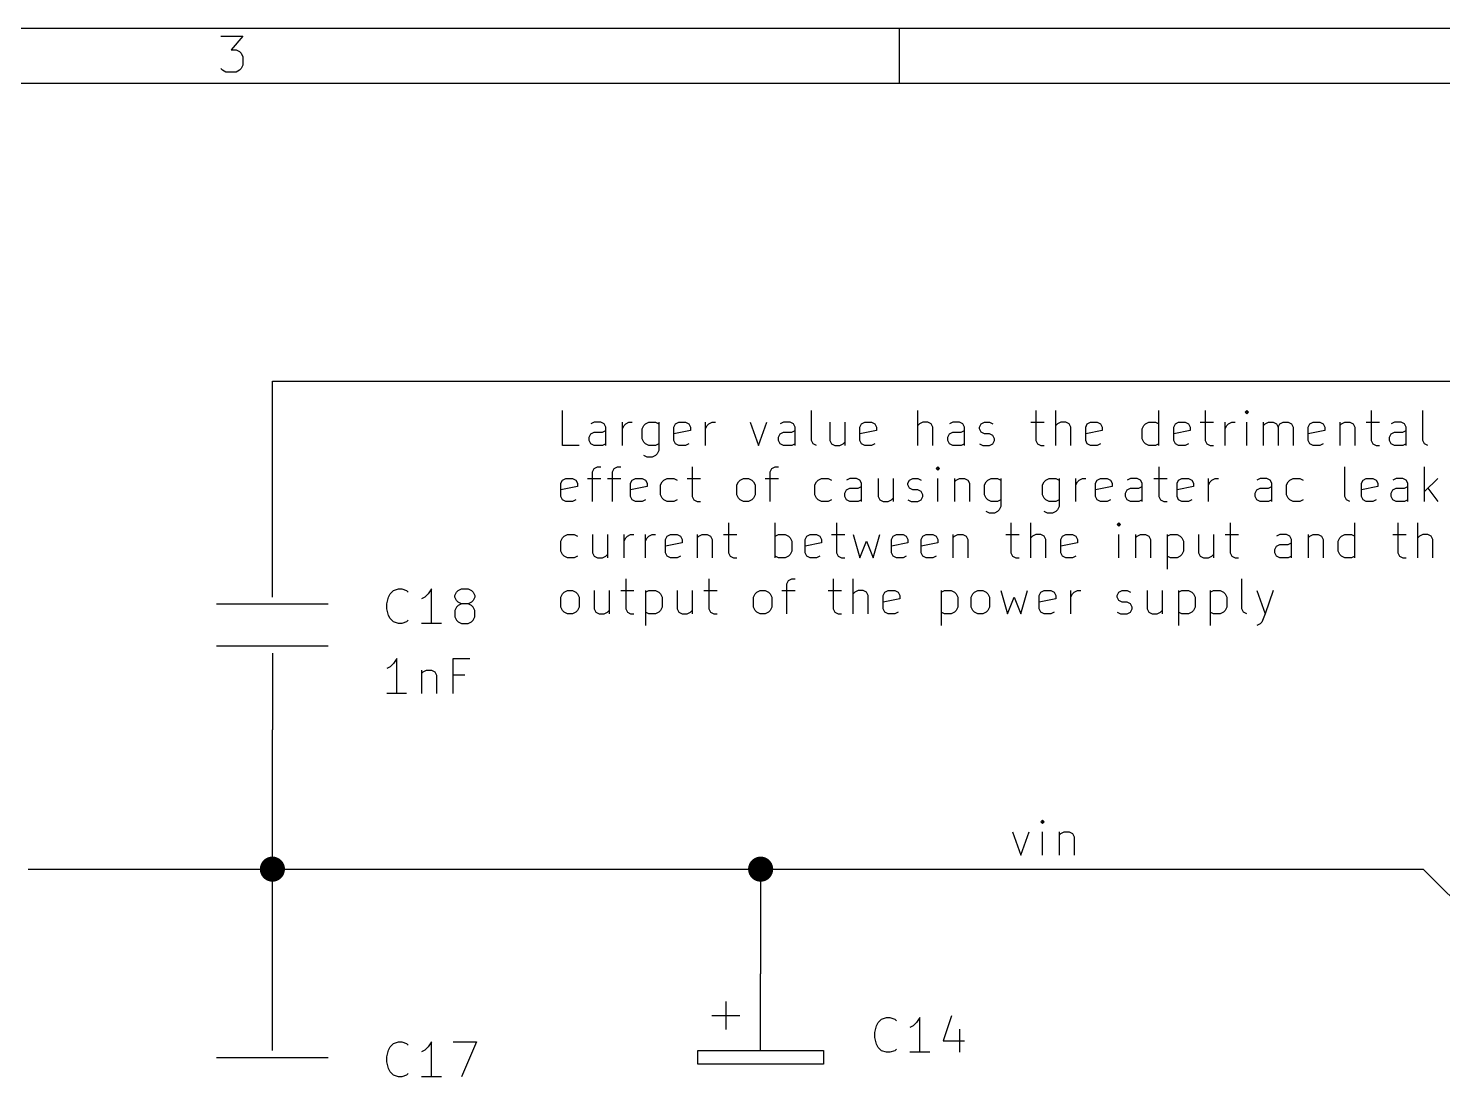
# Model space of a CAD drawing. Extents: x 0.4 to 11.3, y -7.9 to -0.4.
# Drawn here: x 5.05 to 7.078, y -1.898 to -0.394 of the extents above; entities that cross this region are included whole.
import ezdxf

# ---------------------------------------------------------------- set-up
doc = ezdxf.new("R2010")
doc.units = 0
doc.header["$MEASUREMENT"] = 0
for name, color, linetype in [('BLUE3', 171, 'CONTINUOUS'), ('CYAN2', 4, 'CONTINUOUS'), ('GRAY1', 251, 'CONTINUOUS'), ('GREEN3', 91, 'CONTINUOUS'), ('RED2', 1, 'CONTINUOUS')]:
    doc.layers.add(name, color=color, linetype=linetype)

msp = doc.modelspace()

# ---------------------------------------------------------------- linework, layer by layer
at = {"layer": 'BLUE3', "linetype": 'CONTINUOUS'}
for p, q in [((5.81601, -0.992209), (5.81601, -0.942209)), ((6.17315, -0.985067), (6.17315, -0.942209)), ((6.32553, -0.992209), (6.32553, -0.942209)), ((6.49457, -0.942209), (6.49457, -0.985067)), ((6.52314, -0.992209), (6.52314, -0.942209)), ((6.67076, -0.992209), (6.67076, -0.942209)), ((6.73743, -0.942209), (6.73743, -0.985067)), ((6.79695, -0.942209), (6.79457, -0.944591)), ((6.79457, -0.944591), (6.79695, -0.946972)), ((6.79933, -0.944591), (6.79695, -0.942209)), ((6.79695, -0.942209), (6.79695, -0.946972)), ((6.79695, -0.946972), (6.79933, -0.944591)), ((6.97552, -0.942209), (6.97552, -0.985067)), ((7.04933, -0.985067), (7.04933, -0.942209)), ((5.86125, -0.958878), (5.85649, -0.961256)), ((5.85649, -0.975543), (5.86125, -0.973161)), ((5.87078, -0.958878), (5.86125, -0.958878)), ((5.86125, -0.973161), (5.87316, -0.973161)), ((5.87554, -0.961256), (5.87078, -0.958878)), ((5.87316, -0.973161), (5.87792, -0.97078)), ((5.87792, -0.96602), (5.87554, -0.961256)), ((5.87792, -0.992209), (5.87792, -0.96602)), ((5.90172, -0.992209), (5.90172, -0.958878)), ((5.90172, -0.968402), (5.90411, -0.963638)), ((5.90411, -0.963638), (5.90649, -0.961256)), ((5.90649, -0.961256), (5.91125, -0.958878)), ((5.91125, -0.958878), (5.91601, -0.958878)), ((5.9303, -0.968402), (5.93268, -0.963638)), ((5.9303, -0.982685), (5.9303, -0.968402)), ((5.93268, -0.963638), (5.93506, -0.961256)), ((5.93506, -0.961256), (5.93982, -0.958878)), ((5.93982, -0.958878), (5.94935, -0.958878)), ((5.94935, -0.958878), (5.95411, -0.961256)), ((5.95411, -0.958878), (5.95411, -0.999354)), ((5.97554, -0.96602), (5.97791, -0.961256)), ((5.97554, -0.985067), (5.97554, -0.96602)), ((5.99934, -0.97078), (5.97554, -0.975543)), ((5.97791, -0.961256), (5.98268, -0.958878)), ((5.98268, -0.958878), (5.9922, -0.958878)), ((5.9922, -0.958878), (5.99696, -0.961256)), ((5.99696, -0.961256), (5.99934, -0.96602)), ((5.99934, -0.96602), (5.99934, -0.97078)), ((6.02077, -0.992209), (6.02077, -0.958878)), ((6.02077, -0.968402), (6.02315, -0.963638)), ((6.02315, -0.963638), (6.02554, -0.961256)), ((6.02554, -0.961256), (6.0303, -0.958878)), ((6.0303, -0.958878), (6.03506, -0.958878)), ((6.08506, -0.958878), (6.09696, -0.992209)), ((6.09696, -0.992209), (6.10887, -0.958878)), ((6.13268, -0.958878), (6.12791, -0.961256)), ((6.12791, -0.975543), (6.13268, -0.973161)), ((6.1422, -0.958878), (6.13268, -0.958878)), ((6.13268, -0.973161), (6.14458, -0.973161)), ((6.14696, -0.961256), (6.1422, -0.958878)), ((6.14458, -0.973161), (6.14934, -0.97078)), ((6.14934, -0.96602), (6.14696, -0.961256)), ((6.14934, -0.992209), (6.14934, -0.96602)), ((6.19934, -0.958878), (6.19934, -0.985067)), ((6.22077, -0.958878), (6.22077, -0.992209)), ((6.2422, -0.96602), (6.24457, -0.961256)), ((6.2422, -0.985067), (6.2422, -0.96602)), ((6.266, -0.97078), (6.2422, -0.975543)), ((6.24457, -0.961256), (6.24934, -0.958878)), ((6.24934, -0.958878), (6.25886, -0.958878)), ((6.25886, -0.958878), (6.26362, -0.961256)), ((6.26362, -0.961256), (6.266, -0.96602)), ((6.266, -0.96602), (6.266, -0.97078)), ((6.32791, -0.961256), (6.32553, -0.963638)), ((6.33267, -0.958878), (6.32791, -0.961256)), ((6.33981, -0.958878), (6.33267, -0.958878)), ((6.34457, -0.961256), (6.33981, -0.958878)), ((6.34696, -0.96602), (6.34457, -0.961256)), ((6.34696, -0.992209), (6.34696, -0.96602)), ((6.37553, -0.958878), (6.37076, -0.961256)), ((6.37076, -0.975543), (6.37553, -0.973161)), ((6.38505, -0.958878), (6.37553, -0.958878)), ((6.37553, -0.973161), (6.38743, -0.973161)), ((6.38981, -0.961256), (6.38505, -0.958878)), ((6.38743, -0.973161), (6.39219, -0.97078)), ((6.39219, -0.96602), (6.38981, -0.961256)), ((6.39219, -0.992209), (6.39219, -0.96602)), ((6.41362, -0.96602), (6.416, -0.961256)), ((6.41362, -0.968402), (6.41362, -0.96602)), ((6.416, -0.973161), (6.41362, -0.968402)), ((6.416, -0.961256), (6.42076, -0.958878)), ((6.42076, -0.975543), (6.416, -0.973161)), ((6.42076, -0.958878), (6.42791, -0.958878)), ((6.42791, -0.958878), (6.43267, -0.961256)), ((6.48743, -0.958878), (6.50648, -0.958878)), ((6.52552, -0.961256), (6.52314, -0.963638)), ((6.53029, -0.958878), (6.52552, -0.961256)), ((6.53743, -0.958878), (6.53029, -0.958878)), ((6.54219, -0.961256), (6.53743, -0.958878)), ((6.54457, -0.96602), (6.54219, -0.961256)), ((6.54457, -0.992209), (6.54457, -0.96602)), ((6.566, -0.96602), (6.56838, -0.961256)), ((6.566, -0.985067), (6.566, -0.96602)), ((6.58981, -0.97078), (6.566, -0.975543)), ((6.56838, -0.961256), (6.57314, -0.958878)), ((6.57314, -0.958878), (6.58267, -0.958878)), ((6.58267, -0.958878), (6.58743, -0.961256)), ((6.58743, -0.961256), (6.58981, -0.96602)), ((6.58981, -0.96602), (6.58981, -0.97078)), ((6.64695, -0.968402), (6.64933, -0.963638)), ((6.64695, -0.982685), (6.64695, -0.968402)), ((6.64933, -0.963638), (6.65171, -0.961256)), ((6.65171, -0.961256), (6.65648, -0.958878)), ((6.65648, -0.958878), (6.666, -0.958878)), ((6.666, -0.958878), (6.67076, -0.961256)), ((6.69219, -0.96602), (6.69457, -0.961256)), ((6.69219, -0.985067), (6.69219, -0.96602)), ((6.716, -0.97078), (6.69219, -0.975543)), ((6.69457, -0.961256), (6.69933, -0.958878)), ((6.69933, -0.958878), (6.70885, -0.958878)), ((6.70885, -0.958878), (6.71361, -0.961256)), ((6.71361, -0.961256), (6.716, -0.96602)), ((6.716, -0.96602), (6.716, -0.97078)), ((6.73028, -0.958878), (6.74933, -0.958878)), ((6.766, -0.992209), (6.766, -0.958878)), ((6.766, -0.968402), (6.76838, -0.963638)), ((6.76838, -0.963638), (6.77076, -0.961256)), ((6.77076, -0.961256), (6.77552, -0.958878)), ((6.77552, -0.958878), (6.78028, -0.958878)), ((6.79695, -0.992209), (6.79695, -0.958878)), ((6.82076, -0.992209), (6.82076, -0.958878)), ((6.82076, -0.963638), (6.82314, -0.961256)), ((6.82314, -0.961256), (6.82791, -0.958878)), ((6.82791, -0.958878), (6.83505, -0.958878)), ((6.83505, -0.958878), (6.83981, -0.961256)), ((6.83981, -0.961256), (6.84219, -0.96602)), ((6.84219, -0.96602), (6.84457, -0.961256)), ((6.84219, -0.96602), (6.84219, -0.992209)), ((6.84457, -0.961256), (6.84933, -0.958878)), ((6.84933, -0.958878), (6.85648, -0.958878)), ((6.85648, -0.958878), (6.86124, -0.961256)), ((6.86124, -0.961256), (6.86362, -0.96602)), ((6.86362, -0.96602), (6.86362, -0.992209)), ((6.88505, -0.96602), (6.88743, -0.961256)), ((6.88505, -0.985067), (6.88505, -0.96602)), ((6.90885, -0.97078), (6.88505, -0.975543)), ((6.88743, -0.961256), (6.89219, -0.958878)), ((6.89219, -0.958878), (6.90171, -0.958878)), ((6.90171, -0.958878), (6.90647, -0.961256)), ((6.90647, -0.961256), (6.90885, -0.96602)), ((6.90885, -0.96602), (6.90885, -0.97078)), ((6.93028, -0.958878), (6.93028, -0.992209)), ((6.93028, -0.963638), (6.93267, -0.961256)), ((6.93267, -0.961256), (6.93743, -0.958878)), ((6.93743, -0.958878), (6.94457, -0.958878)), ((6.94457, -0.958878), (6.94933, -0.961256)), ((6.94933, -0.961256), (6.95171, -0.96602)), ((6.95171, -0.96602), (6.95171, -0.992209)), ((6.96838, -0.958878), (6.98743, -0.958878)), ((7.00885, -0.958878), (7.00409, -0.961256)), ((7.00409, -0.975543), (7.00885, -0.973161)), ((7.01838, -0.958878), (7.00885, -0.958878)), ((7.00885, -0.973161), (7.02076, -0.973161)), ((7.02314, -0.961256), (7.01838, -0.958878)), ((7.02076, -0.973161), (7.02552, -0.97078)), ((7.02552, -0.96602), (7.02314, -0.961256)), ((7.02552, -0.992209), (7.02552, -0.96602)), ((5.83982, -0.992209), (5.81601, -0.992209)), ((5.85411, -0.980303), (5.85649, -0.975543)), ((5.85411, -0.985067), (5.85411, -0.980303)), ((5.85649, -0.989831), (5.85411, -0.985067)), ((5.86125, -0.992209), (5.85649, -0.989831)), ((5.87316, -0.992209), (5.86125, -0.992209)), ((5.87792, -0.989831), (5.87316, -0.992209)), ((5.93268, -0.987449), (5.9303, -0.982685)), ((5.93506, -0.989831), (5.93268, -0.987449)), ((5.93982, -0.992209), (5.93506, -0.989831)), ((5.94935, -0.992209), (5.93982, -0.992209)), ((5.95411, -0.989831), (5.94935, -0.992209)), ((5.97791, -0.989831), (5.97554, -0.985067)), ((5.98268, -0.992209), (5.97791, -0.989831)), ((5.9922, -0.992209), (5.98268, -0.992209)), ((5.99696, -0.989831), (5.9922, -0.992209)), ((6.12554, -0.980303), (6.12791, -0.975543)), ((6.12554, -0.985067), (6.12554, -0.980303)), ((6.12791, -0.989831), (6.12554, -0.985067)), ((6.13268, -0.992209), (6.12791, -0.989831)), ((6.14458, -0.992209), (6.13268, -0.992209)), ((6.14934, -0.989831), (6.14458, -0.992209)), ((6.17553, -0.989831), (6.17315, -0.985067)), ((6.1803, -0.992209), (6.17553, -0.989831)), ((6.19934, -0.985067), (6.20172, -0.989831)), ((6.20172, -0.989831), (6.20648, -0.992209)), ((6.20648, -0.992209), (6.21363, -0.992209)), ((6.21363, -0.992209), (6.21839, -0.989831)), ((6.21839, -0.989831), (6.22077, -0.987449)), ((6.24457, -0.989831), (6.2422, -0.985067)), ((6.24934, -0.992209), (6.24457, -0.989831)), ((6.25886, -0.992209), (6.24934, -0.992209)), ((6.26362, -0.989831), (6.25886, -0.992209)), ((6.36839, -0.980303), (6.37076, -0.975543)), ((6.36839, -0.985067), (6.36839, -0.980303)), ((6.37076, -0.989831), (6.36839, -0.985067)), ((6.37553, -0.992209), (6.37076, -0.989831)), ((6.38743, -0.992209), (6.37553, -0.992209)), ((6.39219, -0.989831), (6.38743, -0.992209)), ((6.41362, -0.989831), (6.41838, -0.992209)), ((6.41838, -0.992209), (6.42791, -0.992209)), ((6.42791, -0.975543), (6.42076, -0.975543)), ((6.43267, -0.977925), (6.42791, -0.975543)), ((6.42791, -0.992209), (6.43267, -0.989831)), ((6.43505, -0.982685), (6.43267, -0.977925)), ((6.43267, -0.989831), (6.43505, -0.985067)), ((6.43505, -0.985067), (6.43505, -0.982685)), ((6.49457, -0.985067), (6.49695, -0.989831)), ((6.49695, -0.989831), (6.50172, -0.992209)), ((6.50172, -0.992209), (6.50648, -0.992209)), ((6.56838, -0.989831), (6.566, -0.985067)), ((6.57314, -0.992209), (6.56838, -0.989831)), ((6.58267, -0.992209), (6.57314, -0.992209)), ((6.58743, -0.989831), (6.58267, -0.992209)), ((6.64933, -0.987449), (6.64695, -0.982685)), ((6.65171, -0.989831), (6.64933, -0.987449)), ((6.65648, -0.992209), (6.65171, -0.989831)), ((6.666, -0.992209), (6.65648, -0.992209)), ((6.67076, -0.989831), (6.666, -0.992209)), ((6.69457, -0.989831), (6.69219, -0.985067)), ((6.69933, -0.992209), (6.69457, -0.989831)), ((6.70885, -0.992209), (6.69933, -0.992209)), ((6.71361, -0.989831), (6.70885, -0.992209)), ((6.73743, -0.985067), (6.73981, -0.989831)), ((6.73981, -0.989831), (6.74457, -0.992209)), ((6.74457, -0.992209), (6.74933, -0.992209)), ((6.88743, -0.989831), (6.88505, -0.985067)), ((6.89219, -0.992209), (6.88743, -0.989831)), ((6.90171, -0.992209), (6.89219, -0.992209)), ((6.90647, -0.989831), (6.90171, -0.992209)), ((6.97552, -0.985067), (6.9779, -0.989831)), ((6.9779, -0.989831), (6.98267, -0.992209)), ((6.98267, -0.992209), (6.98743, -0.992209)), ((7.00171, -0.980303), (7.00409, -0.975543)), ((7.00171, -0.985067), (7.00171, -0.980303)), ((7.00409, -0.989831), (7.00171, -0.985067)), ((7.00885, -0.992209), (7.00409, -0.989831)), ((7.02076, -0.992209), (7.00885, -0.992209)), ((7.02552, -0.989831), (7.02076, -0.992209)), ((7.05171, -0.989831), (7.04933, -0.985067)), ((7.05647, -0.992209), (7.05171, -0.989831)), ((5.93744, -1.00888), (5.93268, -1.0065)), ((5.94458, -1.00888), (5.93744, -1.00888)), ((5.94935, -1.0065), (5.94458, -1.00888)), ((5.95172, -1.00411), (5.94935, -1.0065)), ((5.95411, -0.999354), (5.95172, -1.00411)), ((5.85887, -1.02985), (5.86125, -1.02509)), ((5.85887, -1.07271), (5.85887, -1.02985)), ((5.86125, -1.02509), (5.86602, -1.02271)), ((5.86602, -1.02271), (5.87078, -1.02271)), ((5.88744, -1.02985), (5.88982, -1.02509)), ((5.88744, -1.07271), (5.88744, -1.02985)), ((5.88982, -1.02509), (5.89459, -1.02271)), ((5.89459, -1.02271), (5.89935, -1.02271)), ((6.00173, -1.02271), (6.00173, -1.06557)), ((6.11363, -1.02985), (6.11601, -1.02509)), ((6.11363, -1.07271), (6.11363, -1.02985)), ((6.11601, -1.02509), (6.12078, -1.02271)), ((6.12078, -1.02271), (6.12554, -1.02271)), ((6.3541, -1.02271), (6.35172, -1.02509)), ((6.35172, -1.02509), (6.3541, -1.02747)), ((6.35648, -1.02509), (6.3541, -1.02271)), ((6.3541, -1.02271), (6.3541, -1.02747)), ((6.3541, -1.02747), (6.35648, -1.02509)), ((6.67076, -1.02271), (6.67076, -1.06557)), ((6.93743, -1.06557), (6.93743, -1.02271)), ((7.05171, -1.07271), (7.05171, -1.02271)), ((5.81363, -1.04652), (5.81601, -1.04176)), ((5.81363, -1.06557), (5.81363, -1.04652)), ((5.83744, -1.05128), (5.81363, -1.05604)), ((5.81601, -1.04176), (5.82078, -1.03938)), ((5.82078, -1.03938), (5.8303, -1.03938)), ((5.8303, -1.03938), (5.83506, -1.04176)), ((5.83506, -1.04176), (5.83744, -1.04652)), ((5.83744, -1.04652), (5.83744, -1.05128)), ((5.85173, -1.03938), (5.87078, -1.03938)), ((5.8803, -1.03938), (5.89935, -1.03938)), ((5.91363, -1.04652), (5.91601, -1.04176)), ((5.91363, -1.06557), (5.91363, -1.04652)), ((5.93744, -1.05128), (5.91363, -1.05604)), ((5.91601, -1.04176), (5.92078, -1.03938)), ((5.92078, -1.03938), (5.9303, -1.03938)), ((5.9303, -1.03938), (5.93506, -1.04176)), ((5.93506, -1.04176), (5.93744, -1.04652)), ((5.93744, -1.04652), (5.93744, -1.05128)), ((5.95649, -1.0489), (5.95887, -1.04414)), ((5.95649, -1.06319), (5.95649, -1.0489)), ((5.95887, -1.04414), (5.96125, -1.04176)), ((5.96125, -1.04176), (5.96602, -1.03938)), ((5.96602, -1.03938), (5.97554, -1.03938)), ((5.97554, -1.03938), (5.9803, -1.04176)), ((5.99459, -1.03938), (6.01363, -1.03938)), ((6.06602, -1.0489), (6.06839, -1.04414)), ((6.06602, -1.06319), (6.06602, -1.0489)), ((6.06839, -1.04414), (6.07078, -1.04176)), ((6.07078, -1.04176), (6.07554, -1.03938)), ((6.07554, -1.03938), (6.08268, -1.03938)), ((6.08268, -1.03938), (6.08744, -1.04176)), ((6.08744, -1.04176), (6.08982, -1.04414)), ((6.08982, -1.04414), (6.0922, -1.0489)), ((6.0922, -1.0489), (6.0922, -1.06319)), ((6.10649, -1.03938), (6.12554, -1.03938)), ((6.17792, -1.0489), (6.1803, -1.04414)), ((6.17792, -1.06319), (6.17792, -1.0489)), ((6.1803, -1.04414), (6.18268, -1.04176)), ((6.18268, -1.04176), (6.18744, -1.03938)), ((6.18744, -1.03938), (6.19696, -1.03938)), ((6.19696, -1.03938), (6.20172, -1.04176)), ((6.22792, -1.03938), (6.22315, -1.04176)), ((6.22315, -1.05604), (6.22792, -1.05366)), ((6.23744, -1.03938), (6.22792, -1.03938)), ((6.22792, -1.05366), (6.23982, -1.05366)), ((6.2422, -1.04176), (6.23744, -1.03938)), ((6.23982, -1.05366), (6.24458, -1.05128)), ((6.24458, -1.04652), (6.2422, -1.04176)), ((6.24458, -1.07271), (6.24458, -1.04652)), ((6.26839, -1.03938), (6.26839, -1.06557)), ((6.28982, -1.03938), (6.28982, -1.07271)), ((6.31125, -1.04652), (6.31363, -1.04176)), ((6.31125, -1.0489), (6.31125, -1.04652)), ((6.31363, -1.05366), (6.31125, -1.0489)), ((6.31363, -1.04176), (6.31839, -1.03938)), ((6.31839, -1.05604), (6.31363, -1.05366)), ((6.31839, -1.03938), (6.32553, -1.03938)), ((6.32553, -1.03938), (6.3303, -1.04176)), ((6.3541, -1.07271), (6.3541, -1.03938)), ((6.37791, -1.03938), (6.37791, -1.07271)), ((6.37791, -1.04414), (6.3803, -1.04176)), ((6.3803, -1.04176), (6.38506, -1.03938)), ((6.38506, -1.03938), (6.3922, -1.03938)), ((6.3922, -1.03938), (6.39696, -1.04176)), ((6.39696, -1.04176), (6.39934, -1.04652)), ((6.39934, -1.04652), (6.39934, -1.07271)), ((6.42077, -1.0489), (6.42315, -1.04414)), ((6.42077, -1.06319), (6.42077, -1.0489)), ((6.42315, -1.04414), (6.42553, -1.04176)), ((6.42553, -1.04176), (6.4303, -1.03938)), ((6.4303, -1.03938), (6.43982, -1.03938)), ((6.43982, -1.03938), (6.44458, -1.04176)), ((6.44458, -1.03938), (6.44458, -1.07985)), ((6.5041, -1.0489), (6.50648, -1.04414)), ((6.5041, -1.06319), (6.5041, -1.0489)), ((6.50648, -1.04414), (6.50886, -1.04176)), ((6.50886, -1.04176), (6.51363, -1.03938)), ((6.51363, -1.03938), (6.52315, -1.03938)), ((6.52315, -1.03938), (6.52791, -1.04176)), ((6.52791, -1.03938), (6.52791, -1.07985)), ((6.55172, -1.07271), (6.55172, -1.03938)), ((6.55172, -1.0489), (6.5541, -1.04414)), ((6.5541, -1.04414), (6.55648, -1.04176)), ((6.55648, -1.04176), (6.56124, -1.03938)), ((6.56124, -1.03938), (6.566, -1.03938)), ((6.58029, -1.04652), (6.58267, -1.04176)), ((6.58029, -1.06557), (6.58029, -1.04652)), ((6.6041, -1.05128), (6.58029, -1.05604)), ((6.58267, -1.04176), (6.58743, -1.03938)), ((6.58743, -1.03938), (6.59696, -1.03938)), ((6.59696, -1.03938), (6.60172, -1.04176)), ((6.60172, -1.04176), (6.6041, -1.04652)), ((6.6041, -1.04652), (6.6041, -1.05128)), ((6.63029, -1.03938), (6.62553, -1.04176)), ((6.62553, -1.05604), (6.63029, -1.05366)), ((6.63981, -1.03938), (6.63029, -1.03938)), ((6.63029, -1.05366), (6.6422, -1.05366)), ((6.64457, -1.04176), (6.63981, -1.03938)), ((6.6422, -1.05366), (6.64696, -1.05128)), ((6.64696, -1.04652), (6.64457, -1.04176)), ((6.64696, -1.07271), (6.64696, -1.04652)), ((6.66362, -1.03938), (6.68267, -1.03938)), ((6.69696, -1.04652), (6.69933, -1.04176)), ((6.69696, -1.06557), (6.69696, -1.04652)), ((6.72076, -1.05128), (6.69696, -1.05604)), ((6.69933, -1.04176), (6.7041, -1.03938)), ((6.7041, -1.03938), (6.71362, -1.03938)), ((6.71362, -1.03938), (6.71838, -1.04176)), ((6.71838, -1.04176), (6.72076, -1.04652)), ((6.72076, -1.04652), (6.72076, -1.05128)), ((6.74219, -1.07271), (6.74219, -1.03938)), ((6.74219, -1.0489), (6.74457, -1.04414)), ((6.74457, -1.04414), (6.74696, -1.04176)), ((6.74696, -1.04176), (6.75172, -1.03938)), ((6.75172, -1.03938), (6.75648, -1.03938)), ((6.816, -1.03938), (6.81124, -1.04176)), ((6.81124, -1.05604), (6.816, -1.05366)), ((6.82553, -1.03938), (6.816, -1.03938)), ((6.816, -1.05366), (6.82791, -1.05366)), ((6.83029, -1.04176), (6.82553, -1.03938)), ((6.82791, -1.05366), (6.83267, -1.05128)), ((6.83267, -1.04652), (6.83029, -1.04176)), ((6.83267, -1.07271), (6.83267, -1.04652)), ((6.8541, -1.0489), (6.85648, -1.04414)), ((6.8541, -1.06319), (6.8541, -1.0489)), ((6.85648, -1.04414), (6.85886, -1.04176)), ((6.85886, -1.04176), (6.86362, -1.03938)), ((6.86362, -1.03938), (6.87315, -1.03938)), ((6.87315, -1.03938), (6.87791, -1.04176)), ((6.96124, -1.04652), (6.96362, -1.04176)), ((6.96124, -1.06557), (6.96124, -1.04652)), ((6.98505, -1.05128), (6.96124, -1.05604)), ((6.96362, -1.04176), (6.96838, -1.03938)), ((6.96838, -1.03938), (6.97791, -1.03938)), ((6.97791, -1.03938), (6.98267, -1.04176)), ((6.98267, -1.04176), (6.98505, -1.04652)), ((6.98505, -1.04652), (6.98505, -1.05128)), ((7.01124, -1.03938), (7.00648, -1.04176)), ((7.00648, -1.05604), (7.01124, -1.05366)), ((7.02076, -1.03938), (7.01124, -1.03938)), ((7.01124, -1.05366), (7.02315, -1.05366)), ((7.02552, -1.04176), (7.02076, -1.03938)), ((7.02315, -1.05366), (7.02791, -1.05128)), ((7.02791, -1.04652), (7.02552, -1.04176)), ((7.02791, -1.07271), (7.02791, -1.04652)), ((7.07076, -1.03938), (7.05171, -1.05843)), ((7.05648, -1.05366), (7.07076, -1.07271)), ((5.81601, -1.07033), (5.81363, -1.06557)), ((5.82078, -1.07271), (5.81601, -1.07033)), ((5.8303, -1.07271), (5.82078, -1.07271)), ((5.83506, -1.07033), (5.8303, -1.07271)), ((5.91601, -1.07033), (5.91363, -1.06557)), ((5.92078, -1.07271), (5.91601, -1.07033)), ((5.9303, -1.07271), (5.92078, -1.07271)), ((5.93506, -1.07033), (5.9303, -1.07271)), ((5.95887, -1.06795), (5.95649, -1.06319)), ((5.96125, -1.07033), (5.95887, -1.06795)), ((5.96602, -1.07271), (5.96125, -1.07033)), ((5.97554, -1.07271), (5.96602, -1.07271)), ((5.9803, -1.07033), (5.97554, -1.07271)), ((6.00173, -1.06557), (6.00411, -1.07033)), ((6.00411, -1.07033), (6.00887, -1.07271)), ((6.00887, -1.07271), (6.01363, -1.07271)), ((6.06839, -1.06795), (6.06602, -1.06319)), ((6.07078, -1.07033), (6.06839, -1.06795)), ((6.07554, -1.07271), (6.07078, -1.07033)), ((6.08268, -1.07271), (6.07554, -1.07271)), ((6.08744, -1.07033), (6.08268, -1.07271)), ((6.08982, -1.06795), (6.08744, -1.07033)), ((6.0922, -1.06319), (6.08982, -1.06795)), ((6.1803, -1.06795), (6.17792, -1.06319)), ((6.18268, -1.07033), (6.1803, -1.06795)), ((6.18744, -1.07271), (6.18268, -1.07033)), ((6.19696, -1.07271), (6.18744, -1.07271)), ((6.20172, -1.07033), (6.19696, -1.07271)), ((6.22078, -1.0608), (6.22315, -1.05604)), ((6.22078, -1.06557), (6.22078, -1.0608)), ((6.22315, -1.07033), (6.22078, -1.06557)), ((6.22792, -1.07271), (6.22315, -1.07033)), ((6.23982, -1.07271), (6.22792, -1.07271)), ((6.24458, -1.07033), (6.23982, -1.07271)), ((6.26839, -1.06557), (6.27077, -1.07033)), ((6.27077, -1.07033), (6.27554, -1.07271)), ((6.27554, -1.07271), (6.28268, -1.07271)), ((6.28268, -1.07271), (6.28744, -1.07033)), ((6.28744, -1.07033), (6.28982, -1.06795)), ((6.31125, -1.07033), (6.31601, -1.07271)), ((6.31601, -1.07271), (6.32553, -1.07271)), ((6.32553, -1.05604), (6.31839, -1.05604)), ((6.3303, -1.05843), (6.32553, -1.05604)), ((6.32553, -1.07271), (6.3303, -1.07033)), ((6.33267, -1.06319), (6.3303, -1.05843)), ((6.3303, -1.07033), (6.33267, -1.06557)), ((6.33267, -1.06557), (6.33267, -1.06319)), ((6.42315, -1.06795), (6.42077, -1.06319)), ((6.42553, -1.07033), (6.42315, -1.06795)), ((6.4303, -1.07271), (6.42553, -1.07033)), ((6.43982, -1.07271), (6.4303, -1.07271)), ((6.44458, -1.07033), (6.43982, -1.07271)), ((6.50648, -1.06795), (6.5041, -1.06319)), ((6.50886, -1.07033), (6.50648, -1.06795)), ((6.51363, -1.07271), (6.50886, -1.07033)), ((6.52315, -1.07271), (6.51363, -1.07271)), ((6.52791, -1.07033), (6.52315, -1.07271)), ((6.58267, -1.07033), (6.58029, -1.06557)), ((6.58743, -1.07271), (6.58267, -1.07033)), ((6.59696, -1.07271), (6.58743, -1.07271)), ((6.60172, -1.07033), (6.59696, -1.07271)), ((6.62315, -1.0608), (6.62553, -1.05604)), ((6.62315, -1.06557), (6.62315, -1.0608)), ((6.62553, -1.07033), (6.62315, -1.06557)), ((6.63029, -1.07271), (6.62553, -1.07033)), ((6.6422, -1.07271), (6.63029, -1.07271)), ((6.64696, -1.07033), (6.6422, -1.07271)), ((6.67076, -1.06557), (6.67315, -1.07033)), ((6.67315, -1.07033), (6.67791, -1.07271)), ((6.67791, -1.07271), (6.68267, -1.07271)), ((6.69933, -1.07033), (6.69696, -1.06557)), ((6.7041, -1.07271), (6.69933, -1.07033)), ((6.71362, -1.07271), (6.7041, -1.07271)), ((6.71838, -1.07033), (6.71362, -1.07271)), ((6.80886, -1.0608), (6.81124, -1.05604)), ((6.80886, -1.06557), (6.80886, -1.0608)), ((6.81124, -1.07033), (6.80886, -1.06557)), ((6.816, -1.07271), (6.81124, -1.07033)), ((6.82791, -1.07271), (6.816, -1.07271)), ((6.83267, -1.07033), (6.82791, -1.07271)), ((6.85648, -1.06795), (6.8541, -1.06319)), ((6.85886, -1.07033), (6.85648, -1.06795)), ((6.86362, -1.07271), (6.85886, -1.07033)), ((6.87315, -1.07271), (6.86362, -1.07271)), ((6.87791, -1.07033), (6.87315, -1.07271)), ((6.93981, -1.07033), (6.93743, -1.06557)), ((6.94457, -1.07271), (6.93981, -1.07033)), ((6.96362, -1.07033), (6.96124, -1.06557)), ((6.96838, -1.07271), (6.96362, -1.07033)), ((6.97791, -1.07271), (6.96838, -1.07271)), ((6.98267, -1.07033), (6.97791, -1.07271)), ((7.0041, -1.0608), (7.00648, -1.05604)), ((7.0041, -1.06557), (7.0041, -1.0608)), ((7.00648, -1.07033), (7.0041, -1.06557)), ((7.01124, -1.07271), (7.00648, -1.07033)), ((7.02315, -1.07271), (7.01124, -1.07271)), ((7.02791, -1.07033), (7.02315, -1.07271)), ((6.42791, -1.08938), (6.42315, -1.087)), ((6.43506, -1.08938), (6.42791, -1.08938)), ((6.43982, -1.087), (6.43506, -1.08938)), ((6.4422, -1.08461), (6.43982, -1.087)), ((6.44458, -1.07985), (6.4422, -1.08461)), ((6.51124, -1.08938), (6.50648, -1.087)), ((6.51839, -1.08938), (6.51124, -1.08938)), ((6.52315, -1.087), (6.51839, -1.08938)), ((6.52553, -1.08461), (6.52315, -1.087)), ((6.52791, -1.07985), (6.52553, -1.08461)), ((6.05411, -1.10321), (6.05411, -1.14607)), ((6.12077, -1.15321), (6.12077, -1.10321)), ((6.20887, -1.10321), (6.20887, -1.14607)), ((6.45887, -1.10321), (6.45887, -1.14607)), ((6.48744, -1.15321), (6.48744, -1.10321)), ((6.61363, -1.10321), (6.61125, -1.10559)), ((6.61125, -1.10559), (6.61363, -1.10797)), ((6.61601, -1.10559), (6.61363, -1.10321)), ((6.61363, -1.10321), (6.61363, -1.10797)), ((6.61363, -1.10797), (6.61601, -1.10559)), ((6.77315, -1.10321), (6.77315, -1.14607)), ((6.95171, -1.15321), (6.95171, -1.10321)), ((7.01361, -1.10321), (7.01361, -1.14607)), ((7.04219, -1.15321), (7.04219, -1.10321)), ((5.81363, -1.1294), (5.81601, -1.12464)), ((5.81363, -1.14369), (5.81363, -1.1294)), ((5.81601, -1.12464), (5.81839, -1.12226)), ((5.81839, -1.12226), (5.82316, -1.11988)), ((5.82316, -1.11988), (5.83268, -1.11988)), ((5.83268, -1.11988), (5.83744, -1.12226)), ((5.85887, -1.11988), (5.85887, -1.14607)), ((5.8803, -1.11988), (5.8803, -1.15321)), ((5.90411, -1.15321), (5.90411, -1.11988)), ((5.90411, -1.1294), (5.90649, -1.12464)), ((5.90649, -1.12464), (5.90887, -1.12226)), ((5.90887, -1.12226), (5.91363, -1.11988)), ((5.91363, -1.11988), (5.91839, -1.11988)), ((5.93506, -1.15321), (5.93506, -1.11988)), ((5.93506, -1.1294), (5.93744, -1.12464)), ((5.93744, -1.12464), (5.93982, -1.12226)), ((5.93982, -1.12226), (5.94458, -1.11988)), ((5.94458, -1.11988), (5.94935, -1.11988)), ((5.96363, -1.12702), (5.96601, -1.12226)), ((5.96363, -1.14607), (5.96363, -1.12702)), ((5.98744, -1.13178), (5.96363, -1.13654)), ((5.96601, -1.12226), (5.97078, -1.11988)), ((5.97078, -1.11988), (5.9803, -1.11988)), ((5.9803, -1.11988), (5.98506, -1.12226)), ((5.98506, -1.12226), (5.98744, -1.12702)), ((5.98744, -1.12702), (5.98744, -1.13178)), ((6.00887, -1.11988), (6.00887, -1.15321)), ((6.00887, -1.12464), (6.01125, -1.12226)), ((6.01125, -1.12226), (6.01602, -1.11988)), ((6.01602, -1.11988), (6.02316, -1.11988)), ((6.02316, -1.11988), (6.02792, -1.12226)), ((6.02792, -1.12226), (6.0303, -1.12702)), ((6.0303, -1.12702), (6.0303, -1.15321)), ((6.04696, -1.11988), (6.06601, -1.11988)), ((6.12077, -1.12226), (6.12554, -1.11988)), ((6.12554, -1.11988), (6.13506, -1.11988)), ((6.13506, -1.11988), (6.13982, -1.12226)), ((6.13982, -1.12226), (6.1422, -1.12464)), ((6.1422, -1.12464), (6.14458, -1.1294)), ((6.14458, -1.1294), (6.14458, -1.14369)), ((6.16363, -1.12702), (6.16601, -1.12226)), ((6.16363, -1.14607), (6.16363, -1.12702)), ((6.18744, -1.13178), (6.16363, -1.13654)), ((6.16601, -1.12226), (6.17077, -1.11988)), ((6.17077, -1.11988), (6.1803, -1.11988)), ((6.1803, -1.11988), (6.18506, -1.12226)), ((6.18506, -1.12226), (6.18744, -1.12702)), ((6.18744, -1.12702), (6.18744, -1.13178)), ((6.20172, -1.11988), (6.22077, -1.11988)), ((6.23268, -1.11988), (6.2422, -1.15321)), ((6.2422, -1.15321), (6.25172, -1.1294)), ((6.25172, -1.1294), (6.26125, -1.15321)), ((6.26125, -1.15321), (6.27077, -1.11988)), ((6.28744, -1.12702), (6.28982, -1.12226)), ((6.28744, -1.14607), (6.28744, -1.12702)), ((6.31125, -1.13178), (6.28744, -1.13654)), ((6.28982, -1.12226), (6.29458, -1.11988)), ((6.29458, -1.11988), (6.30411, -1.11988)), ((6.30411, -1.11988), (6.30887, -1.12226)), ((6.30887, -1.12226), (6.31125, -1.12702)), ((6.31125, -1.12702), (6.31125, -1.13178)), ((6.3303, -1.12702), (6.33268, -1.12226)), ((6.3303, -1.14607), (6.3303, -1.12702)), ((6.35411, -1.13178), (6.3303, -1.13654)), ((6.33268, -1.12226), (6.33744, -1.11988)), ((6.33744, -1.11988), (6.34696, -1.11988)), ((6.34696, -1.11988), (6.35172, -1.12226)), ((6.35172, -1.12226), (6.35411, -1.12702)), ((6.35411, -1.12702), (6.35411, -1.13178)), ((6.37554, -1.11988), (6.37554, -1.15321)), ((6.37554, -1.12464), (6.37792, -1.12226)), ((6.37792, -1.12226), (6.38268, -1.11988)), ((6.38268, -1.11988), (6.38982, -1.11988)), ((6.38982, -1.11988), (6.39458, -1.12226)), ((6.39458, -1.12226), (6.39696, -1.12702)), ((6.39696, -1.12702), (6.39696, -1.15321)), ((6.45172, -1.11988), (6.47077, -1.11988)), ((6.48982, -1.12226), (6.48744, -1.12464)), ((6.49458, -1.11988), (6.48982, -1.12226)), ((6.50172, -1.11988), (6.49458, -1.11988)), ((6.50648, -1.12226), (6.50172, -1.11988)), ((6.50887, -1.12702), (6.50648, -1.12226)), ((6.50887, -1.15321), (6.50887, -1.12702)), ((6.5303, -1.12702), (6.53267, -1.12226)), ((6.5303, -1.14607), (6.5303, -1.12702)), ((6.5541, -1.13178), (6.5303, -1.13654)), ((6.53267, -1.12226), (6.53744, -1.11988)), ((6.53744, -1.11988), (6.54696, -1.11988)), ((6.54696, -1.11988), (6.55172, -1.12226)), ((6.55172, -1.12226), (6.5541, -1.12702)), ((6.5541, -1.12702), (6.5541, -1.13178)), ((6.61363, -1.15321), (6.61363, -1.11988)), ((6.63744, -1.11988), (6.63744, -1.15321)), ((6.63744, -1.12464), (6.63982, -1.12226)), ((6.63982, -1.12226), (6.64458, -1.11988)), ((6.64458, -1.11988), (6.65172, -1.11988)), ((6.65172, -1.11988), (6.65648, -1.12226)), ((6.65648, -1.12226), (6.65887, -1.12702)), ((6.65887, -1.12702), (6.65887, -1.15321)), ((6.68267, -1.11988), (6.68267, -1.16988)), ((6.68267, -1.12226), (6.68744, -1.11988)), ((6.68744, -1.11988), (6.69696, -1.11988)), ((6.69696, -1.11988), (6.70172, -1.12226)), ((6.70172, -1.12226), (6.7041, -1.12464)), ((6.7041, -1.12464), (6.70648, -1.1294)), ((6.70648, -1.1294), (6.70648, -1.14369)), ((6.72791, -1.11988), (6.72791, -1.14607)), ((6.74934, -1.11988), (6.74934, -1.15321)), ((6.766, -1.11988), (6.78505, -1.11988)), ((6.84457, -1.11988), (6.83981, -1.12226)), ((6.83981, -1.13654), (6.84457, -1.13416)), ((6.8541, -1.11988), (6.84457, -1.11988)), ((6.84457, -1.13416), (6.85648, -1.13416)), ((6.85886, -1.12226), (6.8541, -1.11988)), ((6.85648, -1.13416), (6.86124, -1.13178)), ((6.86124, -1.12702), (6.85886, -1.12226)), ((6.86124, -1.15321), (6.86124, -1.12702)), ((6.88505, -1.11988), (6.88505, -1.15321)), ((6.88505, -1.12464), (6.88743, -1.12226)), ((6.88743, -1.12226), (6.89219, -1.11988)), ((6.89219, -1.11988), (6.89933, -1.11988)), ((6.89933, -1.11988), (6.90409, -1.12226)), ((6.90409, -1.12226), (6.90648, -1.12702)), ((6.90648, -1.12702), (6.90648, -1.15321)), ((6.92791, -1.1294), (6.93028, -1.12464)), ((6.92791, -1.14369), (6.92791, -1.1294)), ((6.93028, -1.12464), (6.93267, -1.12226)), ((6.93267, -1.12226), (6.93743, -1.11988)), ((6.93743, -1.11988), (6.94695, -1.11988)), ((6.94695, -1.11988), (6.95171, -1.12226)), ((7.00647, -1.11988), (7.02552, -1.11988)), ((7.04457, -1.12226), (7.04219, -1.12464)), ((7.04933, -1.11988), (7.04457, -1.12226)), ((7.05647, -1.11988), (7.04933, -1.11988)), ((7.06123, -1.12226), (7.05647, -1.11988)), ((7.06361, -1.12702), (7.06123, -1.12226)), ((7.06361, -1.15321), (7.06361, -1.12702)), ((5.81601, -1.14845), (5.81363, -1.14369)), ((5.81839, -1.15083), (5.81601, -1.14845)), ((5.82316, -1.15321), (5.81839, -1.15083)), ((5.83268, -1.15321), (5.82316, -1.15321)), ((5.83744, -1.15083), (5.83268, -1.15321)), ((5.85887, -1.14607), (5.86125, -1.15083)), ((5.86125, -1.15083), (5.86602, -1.15321)), ((5.86602, -1.15321), (5.87316, -1.15321)), ((5.87316, -1.15321), (5.87792, -1.15083)), ((5.87792, -1.15083), (5.8803, -1.14845)), ((5.96601, -1.15083), (5.96363, -1.14607)), ((5.97078, -1.15321), (5.96601, -1.15083)), ((5.9803, -1.15321), (5.97078, -1.15321)), ((5.98506, -1.15083), (5.9803, -1.15321)), ((6.05411, -1.14607), (6.05649, -1.15083)), ((6.05649, -1.15083), (6.06125, -1.15321)), ((6.06125, -1.15321), (6.06601, -1.15321)), ((6.12554, -1.15321), (6.12077, -1.15083)), ((6.13506, -1.15321), (6.12554, -1.15321)), ((6.13982, -1.15083), (6.13506, -1.15321)), ((6.1422, -1.14845), (6.13982, -1.15083)), ((6.14458, -1.14369), (6.1422, -1.14845)), ((6.16601, -1.15083), (6.16363, -1.14607)), ((6.17077, -1.15321), (6.16601, -1.15083)), ((6.1803, -1.15321), (6.17077, -1.15321)), ((6.18506, -1.15083), (6.1803, -1.15321)), ((6.20887, -1.14607), (6.21125, -1.15083)), ((6.21125, -1.15083), (6.21601, -1.15321)), ((6.21601, -1.15321), (6.22077, -1.15321)), ((6.28982, -1.15083), (6.28744, -1.14607)), ((6.29458, -1.15321), (6.28982, -1.15083)), ((6.30411, -1.15321), (6.29458, -1.15321)), ((6.30887, -1.15083), (6.30411, -1.15321)), ((6.33268, -1.15083), (6.3303, -1.14607)), ((6.33744, -1.15321), (6.33268, -1.15083)), ((6.34696, -1.15321), (6.33744, -1.15321)), ((6.35172, -1.15083), (6.34696, -1.15321)), ((6.45887, -1.14607), (6.46125, -1.15083)), ((6.46125, -1.15083), (6.46601, -1.15321)), ((6.46601, -1.15321), (6.47077, -1.15321)), ((6.53267, -1.15083), (6.5303, -1.14607)), ((6.53744, -1.15321), (6.53267, -1.15083)), ((6.54696, -1.15321), (6.53744, -1.15321)), ((6.55172, -1.15083), (6.54696, -1.15321)), ((6.68744, -1.15321), (6.68267, -1.15083)), ((6.69696, -1.15321), (6.68744, -1.15321)), ((6.70172, -1.15083), (6.69696, -1.15321)), ((6.7041, -1.14845), (6.70172, -1.15083)), ((6.70648, -1.14369), (6.7041, -1.14845)), ((6.72791, -1.14607), (6.73029, -1.15083)), ((6.73029, -1.15083), (6.73506, -1.15321)), ((6.73506, -1.15321), (6.7422, -1.15321)), ((6.7422, -1.15321), (6.74696, -1.15083)), ((6.74696, -1.15083), (6.74934, -1.14845)), ((6.77315, -1.14607), (6.77553, -1.15083)), ((6.77553, -1.15083), (6.78029, -1.15321)), ((6.78029, -1.15321), (6.78505, -1.15321)), ((6.83743, -1.1413), (6.83981, -1.13654)), ((6.83743, -1.14607), (6.83743, -1.1413)), ((6.83981, -1.15083), (6.83743, -1.14607)), ((6.84457, -1.15321), (6.83981, -1.15083)), ((6.85648, -1.15321), (6.84457, -1.15321)), ((6.86124, -1.15083), (6.85648, -1.15321)), ((6.93028, -1.14845), (6.92791, -1.14369)), ((6.93267, -1.15083), (6.93028, -1.14845)), ((6.93743, -1.15321), (6.93267, -1.15083)), ((6.94695, -1.15321), (6.93743, -1.15321)), ((6.95171, -1.15083), (6.94695, -1.15321)), ((7.01361, -1.14607), (7.016, -1.15083)), ((7.016, -1.15083), (7.02076, -1.15321)), ((7.02076, -1.15321), (7.02552, -1.15321)), ((5.90648, -1.18371), (5.90648, -1.22657)), ((6.02553, -1.18371), (6.02553, -1.22657)), ((6.13743, -1.19085), (6.13981, -1.18609)), ((6.13743, -1.23371), (6.13743, -1.19085)), ((6.13981, -1.18609), (6.14457, -1.18371)), ((6.14457, -1.18371), (6.14933, -1.18371)), ((6.20409, -1.18371), (6.20409, -1.22657)), ((6.23267, -1.23371), (6.23267, -1.18371)), ((6.7898, -1.22657), (6.7898, -1.18371)), ((5.81363, -1.2099), (5.81601, -1.20514)), ((5.81363, -1.22419), (5.81363, -1.2099)), ((5.81601, -1.20514), (5.81839, -1.20276)), ((5.81839, -1.20276), (5.82316, -1.20038)), ((5.82316, -1.20038), (5.8303, -1.20038)), ((5.8303, -1.20038), (5.83506, -1.20276)), ((5.83506, -1.20276), (5.83744, -1.20514)), ((5.83744, -1.20514), (5.83982, -1.2099)), ((5.83982, -1.2099), (5.83982, -1.22419)), ((5.86125, -1.20038), (5.86125, -1.22657)), ((5.88268, -1.20038), (5.88268, -1.23371)), ((5.89934, -1.20038), (5.91839, -1.20038)), ((5.93506, -1.20038), (5.93506, -1.25038)), ((5.93506, -1.20276), (5.93982, -1.20038)), ((5.93982, -1.20038), (5.94934, -1.20038)), ((5.94934, -1.20038), (5.9541, -1.20276)), ((5.9541, -1.20276), (5.95648, -1.20514)), ((5.95648, -1.20514), (5.95887, -1.2099)), ((5.95887, -1.2099), (5.95887, -1.22419)), ((5.98029, -1.20038), (5.98029, -1.22657)), ((6.00172, -1.20038), (6.00172, -1.23371)), ((6.01839, -1.20038), (6.03743, -1.20038)), ((6.08981, -1.2099), (6.09219, -1.20514)), ((6.08981, -1.22419), (6.08981, -1.2099)), ((6.09219, -1.20514), (6.09457, -1.20276)), ((6.09457, -1.20276), (6.09934, -1.20038)), ((6.09934, -1.20038), (6.10648, -1.20038)), ((6.10648, -1.20038), (6.11124, -1.20276)), ((6.11124, -1.20276), (6.11362, -1.20514)), ((6.11362, -1.20514), (6.116, -1.2099)), ((6.116, -1.2099), (6.116, -1.22419)), ((6.13029, -1.20038), (6.14933, -1.20038)), ((6.19695, -1.20038), (6.216, -1.20038)), ((6.23505, -1.20276), (6.23267, -1.20514)), ((6.23981, -1.20038), (6.23505, -1.20276)), ((6.24695, -1.20038), (6.23981, -1.20038)), ((6.25171, -1.20276), (6.24695, -1.20038)), ((6.25409, -1.20752), (6.25171, -1.20276)), ((6.25409, -1.23371), (6.25409, -1.20752)), ((6.27552, -1.20752), (6.2779, -1.20276)), ((6.27552, -1.22657), (6.27552, -1.20752)), ((6.29933, -1.21228), (6.27552, -1.21704)), ((6.2779, -1.20276), (6.28267, -1.20038)), ((6.28267, -1.20038), (6.29219, -1.20038)), ((6.29219, -1.20038), (6.29695, -1.20276)), ((6.29695, -1.20276), (6.29933, -1.20752)), ((6.29933, -1.20752), (6.29933, -1.21228)), ((6.35885, -1.20038), (6.35885, -1.25038)), ((6.35885, -1.20276), (6.36362, -1.20038)), ((6.36362, -1.20038), (6.37314, -1.20038)), ((6.37314, -1.20038), (6.3779, -1.20276)), ((6.3779, -1.20276), (6.38028, -1.20514)), ((6.38028, -1.20514), (6.38267, -1.2099)), ((6.38267, -1.2099), (6.38267, -1.22419)), ((6.40171, -1.2099), (6.40409, -1.20514)), ((6.40171, -1.22419), (6.40171, -1.2099)), ((6.40409, -1.20514), (6.40647, -1.20276)), ((6.40647, -1.20276), (6.41124, -1.20038)), ((6.41124, -1.20038), (6.41838, -1.20038)), ((6.41838, -1.20038), (6.42314, -1.20276)), ((6.42314, -1.20276), (6.42552, -1.20514)), ((6.42552, -1.20514), (6.4279, -1.2099)), ((6.4279, -1.2099), (6.4279, -1.22419)), ((6.44457, -1.20038), (6.45409, -1.23371)), ((6.45409, -1.23371), (6.46361, -1.2099)), ((6.46361, -1.2099), (6.47314, -1.23371)), ((6.47314, -1.23371), (6.48266, -1.20038)), ((6.49933, -1.20752), (6.50171, -1.20276)), ((6.49933, -1.22657), (6.49933, -1.20752)), ((6.52314, -1.21228), (6.49933, -1.21704)), ((6.50171, -1.20276), (6.50647, -1.20038)), ((6.50647, -1.20038), (6.516, -1.20038)), ((6.516, -1.20038), (6.52076, -1.20276)), ((6.52076, -1.20276), (6.52314, -1.20752)), ((6.52314, -1.20752), (6.52314, -1.21228)), ((6.54457, -1.23371), (6.54457, -1.20038)), ((6.54457, -1.2099), (6.54695, -1.20514)), ((6.54695, -1.20514), (6.54933, -1.20276)), ((6.54933, -1.20276), (6.55409, -1.20038)), ((6.55409, -1.20038), (6.55885, -1.20038)), ((6.61124, -1.20752), (6.61361, -1.20276)), ((6.61124, -1.2099), (6.61124, -1.20752)), ((6.61361, -1.21466), (6.61124, -1.2099)), ((6.61361, -1.20276), (6.61838, -1.20038)), ((6.61838, -1.21704), (6.61361, -1.21466)), ((6.61838, -1.20038), (6.62552, -1.20038)), ((6.62552, -1.20038), (6.63028, -1.20276)), ((6.65409, -1.20038), (6.65409, -1.22657)), ((6.67552, -1.20038), (6.67552, -1.23371)), ((6.69933, -1.20038), (6.69933, -1.25038)), ((6.69933, -1.20276), (6.70409, -1.20038)), ((6.70409, -1.20038), (6.71361, -1.20038)), ((6.71361, -1.20038), (6.71837, -1.20276)), ((6.71837, -1.20276), (6.72076, -1.20514)), ((6.72076, -1.20514), (6.72314, -1.2099)), ((6.72314, -1.2099), (6.72314, -1.22419)), ((6.74456, -1.20038), (6.74456, -1.25038)), ((6.74456, -1.20276), (6.74933, -1.20038)), ((6.74933, -1.20038), (6.75885, -1.20038)), ((6.75885, -1.20038), (6.76361, -1.20276)), ((6.76361, -1.20276), (6.76599, -1.20514)), ((6.76599, -1.20514), (6.76837, -1.2099)), ((6.76837, -1.2099), (6.76837, -1.22419)), ((6.81123, -1.20038), (6.82313, -1.23371)), ((6.83504, -1.20038), (6.82313, -1.23371)), ((5.81601, -1.22895), (5.81363, -1.22419)), ((5.81839, -1.23133), (5.81601, -1.22895)), ((5.82316, -1.23371), (5.81839, -1.23133)), ((5.8303, -1.23371), (5.82316, -1.23371)), ((5.83506, -1.23133), (5.8303, -1.23371)), ((5.83744, -1.22895), (5.83506, -1.23133)), ((5.83982, -1.22419), (5.83744, -1.22895)), ((5.86125, -1.22657), (5.86363, -1.23133)), ((5.86363, -1.23133), (5.86839, -1.23371)), ((5.86839, -1.23371), (5.87554, -1.23371)), ((5.87554, -1.23371), (5.8803, -1.23133)), ((5.8803, -1.23133), (5.88268, -1.22895)), ((5.90648, -1.22657), (5.90887, -1.23133)), ((5.90887, -1.23133), (5.91363, -1.23371)), ((5.91363, -1.23371), (5.91839, -1.23371)), ((5.93982, -1.23371), (5.93506, -1.23133)), ((5.94934, -1.23371), (5.93982, -1.23371)), ((5.9541, -1.23133), (5.94934, -1.23371)), ((5.95648, -1.22895), (5.9541, -1.23133)), ((5.95887, -1.22419), (5.95648, -1.22895)), ((5.98029, -1.22657), (5.98267, -1.23133)), ((5.98267, -1.23133), (5.98744, -1.23371)), ((5.98744, -1.23371), (5.99458, -1.23371)), ((5.99458, -1.23371), (5.99934, -1.23133)), ((5.99934, -1.23133), (6.00172, -1.22895)), ((6.02553, -1.22657), (6.02791, -1.23133)), ((6.02791, -1.23133), (6.03267, -1.23371)), ((6.03267, -1.23371), (6.03743, -1.23371)), ((6.09219, -1.22895), (6.08981, -1.22419)), ((6.09457, -1.23133), (6.09219, -1.22895)), ((6.09934, -1.23371), (6.09457, -1.23133)), ((6.10648, -1.23371), (6.09934, -1.23371)), ((6.11124, -1.23133), (6.10648, -1.23371)), ((6.11362, -1.22895), (6.11124, -1.23133)), ((6.116, -1.22419), (6.11362, -1.22895)), ((6.20409, -1.22657), (6.20648, -1.23133)), ((6.20648, -1.23133), (6.21124, -1.23371)), ((6.21124, -1.23371), (6.216, -1.23371)), ((6.2779, -1.23133), (6.27552, -1.22657)), ((6.28267, -1.23371), (6.2779, -1.23133)), ((6.29219, -1.23371), (6.28267, -1.23371)), ((6.29695, -1.23133), (6.29219, -1.23371)), ((6.36362, -1.23371), (6.35885, -1.23133)), ((6.37314, -1.23371), (6.36362, -1.23371)), ((6.3779, -1.23133), (6.37314, -1.23371)), ((6.38028, -1.22895), (6.3779, -1.23133)), ((6.38267, -1.22419), (6.38028, -1.22895)), ((6.40409, -1.22895), (6.40171, -1.22419)), ((6.40647, -1.23133), (6.40409, -1.22895)), ((6.41124, -1.23371), (6.40647, -1.23133)), ((6.41838, -1.23371), (6.41124, -1.23371)), ((6.42314, -1.23133), (6.41838, -1.23371)), ((6.42552, -1.22895), (6.42314, -1.23133)), ((6.4279, -1.22419), (6.42552, -1.22895)), ((6.50171, -1.23133), (6.49933, -1.22657)), ((6.50647, -1.23371), (6.50171, -1.23133)), ((6.516, -1.23371), (6.50647, -1.23371)), ((6.52076, -1.23133), (6.516, -1.23371)), ((6.61124, -1.23133), (6.616, -1.23371)), ((6.616, -1.23371), (6.62552, -1.23371)), ((6.62552, -1.21704), (6.61838, -1.21704)), ((6.63028, -1.21943), (6.62552, -1.21704)), ((6.62552, -1.23371), (6.63028, -1.23133)), ((6.63266, -1.22419), (6.63028, -1.21943)), ((6.63028, -1.23133), (6.63266, -1.22657)), ((6.63266, -1.22657), (6.63266, -1.22419)), ((6.65409, -1.22657), (6.65647, -1.23133)), ((6.65647, -1.23133), (6.66124, -1.23371)), ((6.66124, -1.23371), (6.66838, -1.23371)), ((6.66838, -1.23371), (6.67314, -1.23133)), ((6.67314, -1.23133), (6.67552, -1.22895)), ((6.70409, -1.23371), (6.69933, -1.23133)), ((6.71361, -1.23371), (6.70409, -1.23371)), ((6.71837, -1.23133), (6.71361, -1.23371)), ((6.72076, -1.22895), (6.71837, -1.23133)), ((6.72314, -1.22419), (6.72076, -1.22895)), ((6.74933, -1.23371), (6.74456, -1.23133)), ((6.75885, -1.23371), (6.74933, -1.23371)), ((6.76361, -1.23133), (6.75885, -1.23371)), ((6.76599, -1.22895), (6.76361, -1.23133)), ((6.76837, -1.22419), (6.76599, -1.22895)), ((6.79218, -1.23133), (6.7898, -1.22657)), ((6.79694, -1.23371), (6.79218, -1.23133)), ((6.82313, -1.23371), (6.81837, -1.24561)), ((6.81599, -1.248), (6.81123, -1.25038)), ((6.81837, -1.24561), (6.81599, -1.248))]:
    msp.add_line(p, q, dxfattribs=at)
at = {"layer": 'CYAN2', "linetype": 'CONTINUOUS'}
for p, q in [((5.5639, -1.21923), (5.56628, -1.20971)), ((5.56628, -1.20971), (5.56866, -1.20495)), ((5.56866, -1.20495), (5.57343, -1.20019)), ((5.57343, -1.20019), (5.58057, -1.1978)), ((5.58057, -1.1978), (5.58533, -1.1978)), ((5.58533, -1.1978), (5.59247, -1.20019)), ((5.59247, -1.20019), (5.59485, -1.20257)), ((5.61866, -1.20971), (5.6139, -1.21209)), ((5.62343, -1.20495), (5.61866, -1.20971)), ((5.62819, -1.1978), (5.62343, -1.20495)), ((5.62819, -1.2478), (5.62819, -1.1978)), ((5.66152, -1.20733), (5.6639, -1.20257)), ((5.66152, -1.20971), (5.66152, -1.20733)), ((5.6639, -1.21447), (5.66152, -1.20971)), ((5.6639, -1.20257), (5.66628, -1.20019)), ((5.66628, -1.21685), (5.6639, -1.21447)), ((5.66628, -1.20019), (5.67104, -1.1978)), ((5.67104, -1.1978), (5.68057, -1.1978)), ((5.68057, -1.1978), (5.68533, -1.20019)), ((5.68533, -1.20019), (5.68771, -1.20257)), ((5.68771, -1.21447), (5.68533, -1.21685)), ((5.68771, -1.20257), (5.69009, -1.20733)), ((5.69009, -1.20971), (5.68771, -1.21447)), ((5.69009, -1.20733), (5.69009, -1.20971)), ((5.5639, -1.22637), (5.5639, -1.21923)), ((5.56628, -1.2359), (5.5639, -1.22637)), ((5.56866, -1.24066), (5.56628, -1.2359)), ((5.6639, -1.224), (5.66152, -1.22876)), ((5.66152, -1.22876), (5.66152, -1.23828)), ((5.66628, -1.22161), (5.6639, -1.224)), ((5.67104, -1.21923), (5.66628, -1.21685)), ((5.67104, -1.21923), (5.66628, -1.22161)), ((5.68057, -1.21923), (5.67104, -1.21923)), ((5.68533, -1.21685), (5.68057, -1.21923)), ((5.68533, -1.22161), (5.68057, -1.21923)), ((5.68771, -1.224), (5.68533, -1.22161)), ((5.69009, -1.22876), (5.68771, -1.224)), ((5.69009, -1.23828), (5.69009, -1.22876)), ((5.57343, -1.24543), (5.56866, -1.24066)), ((5.58057, -1.2478), (5.57343, -1.24543)), ((5.58533, -1.2478), (5.58057, -1.2478)), ((5.59247, -1.24543), (5.58533, -1.2478)), ((5.59485, -1.24304), (5.59247, -1.24543)), ((5.64247, -1.2478), (5.6139, -1.2478)), ((5.66152, -1.23828), (5.6639, -1.24304)), ((5.6639, -1.24304), (5.66628, -1.24543)), ((5.66628, -1.24543), (5.67104, -1.2478)), ((5.67104, -1.2478), (5.68057, -1.2478)), ((5.68057, -1.2478), (5.68533, -1.24543)), ((5.68533, -1.24543), (5.68771, -1.24304)), ((5.68771, -1.24304), (5.69009, -1.23828)), ((5.57819, -1.2978), (5.57343, -1.30495)), ((5.57819, -1.3478), (5.57819, -1.2978)), ((5.65913, -1.3478), (5.65913, -1.2978)), ((5.65913, -1.2978), (5.68294, -1.2978)), ((5.56866, -1.30971), (5.5639, -1.31209)), ((5.57343, -1.30495), (5.56866, -1.30971)), ((5.6139, -1.31447), (5.6139, -1.3478)), ((5.6139, -1.31923), (5.61628, -1.31685)), ((5.61628, -1.31685), (5.62104, -1.31447)), ((5.62104, -1.31447), (5.62819, -1.31447)), ((5.62819, -1.31447), (5.63294, -1.31685)), ((5.63294, -1.31685), (5.63533, -1.32161)), ((5.63533, -1.32161), (5.63533, -1.3478)), ((5.6758, -1.32161), (5.65913, -1.32161)), ((5.59247, -1.3478), (5.5639, -1.3478)), ((6.2639, -1.83423), (6.26628, -1.82471)), ((6.26628, -1.82471), (6.26866, -1.81995)), ((6.26866, -1.81995), (6.27343, -1.81519)), ((6.27343, -1.81519), (6.28057, -1.8128)), ((6.28057, -1.8128), (6.28533, -1.8128)), ((6.28533, -1.8128), (6.29247, -1.81519)), ((6.29247, -1.81519), (6.29485, -1.81757)), ((6.31866, -1.82471), (6.3139, -1.82709)), ((6.32343, -1.81995), (6.31866, -1.82471)), ((6.32819, -1.8128), (6.32343, -1.81995)), ((6.32819, -1.8628), (6.32819, -1.8128)), ((6.37342, -1.81043), (6.36152, -1.84614)), ((6.2639, -1.84137), (6.2639, -1.83423)), ((6.26628, -1.8509), (6.2639, -1.84137)), ((6.38533, -1.82947), (6.38533, -1.8628)), ((5.5639, -1.86923), (5.56628, -1.85971)), ((5.56628, -1.85971), (5.56866, -1.85495)), ((5.56866, -1.85495), (5.57343, -1.85019)), ((5.57343, -1.85019), (5.58057, -1.8478)), ((5.58057, -1.8478), (5.58533, -1.8478)), ((5.58533, -1.8478), (5.59247, -1.85019)), ((5.59247, -1.85019), (5.59485, -1.85257)), ((5.61866, -1.85971), (5.6139, -1.86209)), ((5.62343, -1.85495), (5.61866, -1.85971)), ((5.62819, -1.8478), (5.62343, -1.85495)), ((5.62819, -1.8978), (5.62819, -1.8478)), ((5.65914, -1.8478), (5.69247, -1.8478)), ((5.69247, -1.8478), (5.67104, -1.8978)), ((6.26866, -1.85566), (6.26628, -1.8509)), ((6.27343, -1.86043), (6.26866, -1.85566)), ((6.28057, -1.8628), (6.27343, -1.86043)), ((6.28533, -1.8628), (6.28057, -1.8628)), ((6.29247, -1.86043), (6.28533, -1.8628)), ((6.29485, -1.85804), (6.29247, -1.86043)), ((6.34247, -1.8628), (6.3139, -1.8628)), ((6.36152, -1.84614), (6.39247, -1.84614)), ((5.5639, -1.87637), (5.5639, -1.86923)), ((5.56628, -1.8859), (5.5639, -1.87637)), ((5.56866, -1.89066), (5.56628, -1.8859)), ((5.57343, -1.89543), (5.56866, -1.89066)), ((5.58057, -1.8978), (5.57343, -1.89543)), ((5.58533, -1.8978), (5.58057, -1.8978)), ((5.59247, -1.89543), (5.58533, -1.8978)), ((5.59485, -1.89304), (5.59247, -1.89543)), ((5.64247, -1.8978), (5.6139, -1.8978))]:
    msp.add_line(p, q, dxfattribs=at)
at = {"layer": 'GRAY1', "linetype": 'CONTINUOUS'}
for p, q in [((6.50411, -1.5298), (6.50173, -1.53218)), ((6.50173, -1.53218), (6.50411, -1.53456)), ((6.50649, -1.53218), (6.50411, -1.5298)), ((6.50411, -1.5298), (6.50411, -1.53456)), ((6.50411, -1.53456), (6.50649, -1.53218)), ((6.46125, -1.54647), (6.47316, -1.5798)), ((6.47316, -1.5798), (6.48506, -1.54647)), ((6.50411, -1.5798), (6.50411, -1.54647)), ((6.52792, -1.54647), (6.52792, -1.5798)), ((6.52792, -1.55123), (6.5303, -1.54885)), ((6.5303, -1.54885), (6.53506, -1.54647)), ((6.53506, -1.54647), (6.5422, -1.54647)), ((6.5422, -1.54647), (6.54696, -1.54885)), ((6.54696, -1.54885), (6.54935, -1.55361)), ((6.54935, -1.55361), (6.54935, -1.5798))]:
    msp.add_line(p, q, dxfattribs=at)
at = {"layer": 'GREEN3', "linetype": 'CONTINUOUS'}
for p, q in [((5.4, -0.9), (8.95, -0.9)), ((5.4, -1.1), (5.4, -0.9)), ((5.4, -1.6), (5.4, -1.4)), ((5.1, -1.6), (5.4, -1.6)), ((5.4, -1.6), (6.1, -1.6)), ((5.4, -1.75), (5.4, -1.6)), ((6.1, -1.6), (6.1, -1.75)), ((6.1, -1.6), (7.05, -1.6)), ((7.05, -1.6), (7.15, -1.7))]:
    msp.add_line(p, q, dxfattribs=at)
at = {"layer": 'GREEN3', "const_width": 0.018}
for points in [[(5.391, -1.6, 1), (5.409, -1.6, 1)], [(6.091, -1.6, 1), (6.109, -1.6, 1)]]:
    msp.add_lwpolyline(points, format="xyb", close=True, dxfattribs=at)
at = {"layer": 'RED2', "linetype": 'CONTINUOUS'}
for p, q in [((0.393701, -0.393701), (11.2993, -0.393701)), ((5.32615, -0.405264), (5.35783, -0.405264)), ((5.35783, -0.405264), (5.34078, -0.42476)), ((6.29921, -0.472441), (6.29921, -0.393701)), ((5.34078, -0.42476), (5.34809, -0.42476)), ((5.34809, -0.42476), (5.35296, -0.427197)), ((5.35296, -0.427197), (5.3554, -0.429634)), ((5.3554, -0.429634), (5.35783, -0.434508)), ((5.35783, -0.434508), (5.35783, -0.446693)), ((5.32859, -0.454008), (5.32615, -0.451567)), ((5.33346, -0.456445), (5.32859, -0.454008)), ((5.34809, -0.456445), (5.33346, -0.456445)), ((5.35296, -0.454008), (5.34809, -0.456445)), ((5.3554, -0.451567), (5.35296, -0.454008)), ((5.35783, -0.446693), (5.3554, -0.451567)), ((0.472441, -0.472441), (11.2206, -0.472441)), ((5.4, -1.21), (5.4, -1.1)), ((5.48, -1.22), (5.32, -1.22)), ((5.48, -1.28), (5.32, -1.28)), ((5.4, -1.29), (5.4, -1.4)), ((5.05, -1.6), (5.1, -1.6)), ((5.4, -1.86), (5.4, -1.75)), ((6.1, -1.86), (6.1, -1.75)), ((6.05, -1.79), (6.05, -1.83)), ((6.03, -1.81), (6.07, -1.81)), ((6.01, -1.88), (6.01, -1.86)), ((6.01, -1.86), (6.19, -1.86)), ((6.19, -1.86), (6.19, -1.88)), ((5.32, -1.87), (5.48, -1.87)), ((6.19, -1.88), (6.01, -1.88))]:
    msp.add_line(p, q, dxfattribs=at)

doc.saveas('drawing.dxf')
